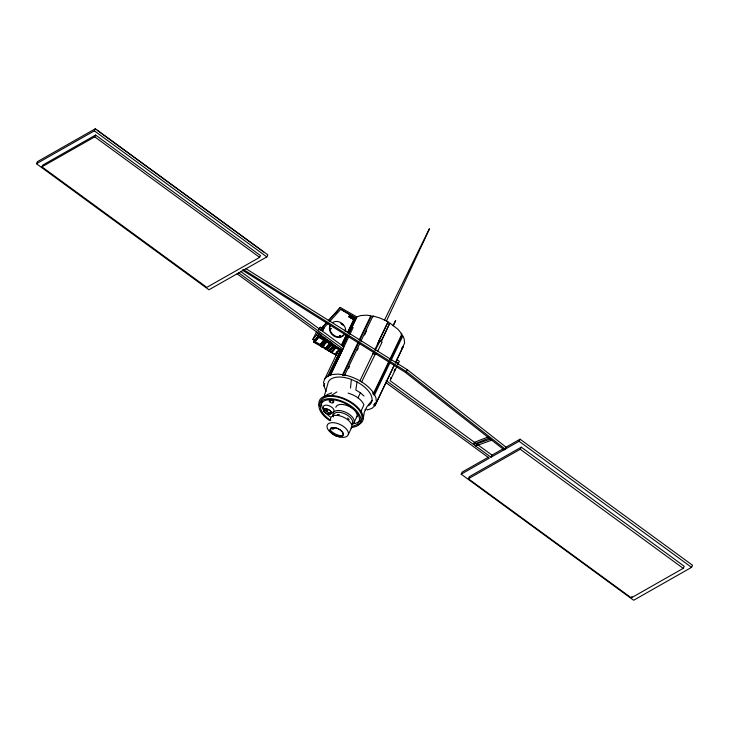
<?xml version="1.0" encoding="UTF-8"?>
<svg xmlns="http://www.w3.org/2000/svg" width="729" height="729" viewBox="0 0 729 729"><rect width="100%" height="100%" fill="white"/><g stroke="black" fill="none" stroke-linecap="round" stroke-linejoin="round"><path stroke-width="1.09" d="M330.483 328.615L331.121 328.825M331.176 328.697L330.574 328.515M340.634 336.042L340.079 335.586L340.653 336.005M340.662 335.96L340.088 335.531M341.126 323.567L341.536 324.113M351.232 315.93C351.442 317.653 350.485 314.135 350.685 316.696L349.619 317.179L350.95 316.915L350.439 317.707L351.651 318.245L350.439 317.707M350.503 388.083L351.36 379.417A23.884 12.375 25.6 0 0 327.777 384.037L324.496 395.318M351.36 379.417L357.046 381.969L355.816 390.042L360.427 392.758L364.026 396.047M363.224 418.838L364.363 412.022L366.769 407.001L372.063 400.403M395.282 369.302L394.671 370.432M398.034 362.714L397.606 363.607M238.766 272.865L342.949 349.009L330.237 375.271L342.785 349.073L340.425 349.902L337.363 352.617L324.815 378.825L323.466 382.452L324.514 385.823L323.794 385.623L324.769 383.591M331.267 344.252L328.542 347.414L327.266 350.084L328.907 351.023L333.417 345.4L334.11 345.801L329.599 351.424L331.139 352.307L335.65 346.685L336.224 347.013L331.713 352.636L335.468 354.786L336.506 352.162L340.261 349.145M336.734 354.303L337.363 352.617M375.025 405.616L373.968 405.151L374.369 404.057L375.426 404.531L394.407 364.919L375.025 405.616L371.963 408.331L367.398 409.953L366.805 409.215M375.426 404.531L376.374 401.989L375.918 397.697L374.569 394.872L390.143 362.368M394.936 369.266L394.717 369.731M393.35 325.763L395.665 320.614M360.983 411.338L363.971 404.704C360.846 398.563 354.467 395.036 348.098 393.104M381.112 341.218L389.851 323.056L398.07 329.399L401.916 334.119L389.751 359.515M381.13 341.783L389.851 323.056M386.37 321.143L429.509 228.924M36.45 163.733L37.443 161.647L95.344 128.751L267.835 254.831L266.832 256.909L208.941 289.805L36.45 163.733L94.351 130.837L95.344 128.751M41.936 166.85L42.792 165.064L95.608 135.056L260.499 255.578L259.642 257.364L206.817 287.372L41.936 166.85L94.761 136.842L95.608 135.056M319.685 333.071L318.281 335.996L314.527 340.343L312.869 339.395L316.605 331.586M312.869 339.395L316.623 335.048L318.026 332.114M318.956 330.164L320.359 327.239L322.027 328.187L321.088 330.137M336.424 355.151L313.497 342.038L314.454 340.033M314.664 342.129L319.029 336.798L314.664 342.129L321.471 346.02M313.497 342.038L318.245 336.525L319.694 333.517M321.134 330.51L323.056 326.501L326.802 322.355M322.683 330.62L324.068 327.731L328.068 323.293M319.913 336.397L321.097 334.164M322.482 331.276L324.332 327.421M324.123 339.705L319.758 345.036L323.84 340.306L325.052 337.773M321.179 346.612L325.69 340.981L321.179 346.612L322.409 347.314L326.92 341.682L328.743 342.73M324.66 340.771L320.578 345.51L321.607 345.719M322.409 347.314L324.195 344.844M325.143 348.881L329.654 343.25L325.143 348.881L325.918 349.319L330.182 343.933M325.918 349.319L327.203 346.639L328.542 347.414M327.266 350.084L331.631 344.762M328.907 351.023L333.417 345.4M329.599 351.424L334.11 345.801M331.139 352.307L335.65 346.685M331.713 352.636L336.224 347.013M335.468 354.786L335.759 354.185M341.591 344.945L346.43 334.839M347.396 332.825L354.923 317.361L340.762 309.26L329.563 321.644M341.372 345.637L346.694 334.529M347.669 332.506L354.923 317.361M336.224 352.754L339.678 349.355L318.746 337.39M328.378 375.927L340.935 349.729L237.08 273.812M342.648 346.576L348.034 335.331M349.018 333.281L356.855 316.924L360.664 315.575L366.414 315.165L370.824 315.721L371.17 316.45L359.971 339.814M330.237 375.271L348.79 336.734M349.765 334.702L353.182 327.576M359.825 343.423L344.744 374.916L345.081 375.635L342.94 375.362L342.594 374.642L358.167 342.138M359.142 340.106L370.824 315.721M342.94 375.362L359.005 341.846M360.8 341.391L372.966 315.994L379.873 318.008L386.662 321.052L388.138 321.981L374.925 349.546M348.489 368.528L349.464 366.496M357.256 350.239L358.221 348.207M364.555 335.003L366.496 330.939M378.743 341.008L387.19 323.375M359.907 380.893L373.968 351.551M377.75 351.168L382.105 342.065L380.183 340.862L375.043 350.603M358.021 397.779L360.427 392.758M348.353 434.448L351.843 427.158M354.166 422.301L357.092 416.213M374.569 394.872L373.549 394.744L372.674 392.904L373.695 393.031L388.776 361.548M373.549 394.744L389.122 362.24M390.097 360.208L401.779 335.832L402.8 335.96L404.139 338.785L404.595 343.077L395.382 362.887M391.118 360.336L402.8 335.96M373.968 405.151L374.943 403.119M395.464 362.96L403.246 346.703L401.715 348.061M396.913 366.414L390.088 380.656L491.993 455.142L503.22 448.763M397.888 364.382L399.355 361.329L396.631 359.342M245.974 268.691L407.247 369.639L406.345 371.535L405.388 372.382L242.31 270.113M405.388 372.382L504.167 449.911L506.026 447.169L520.059 439.195L692.55 565.267L691.557 567.353L633.656 600.249L461.165 474.169L462.168 472.091L488.366 457.201M468.355 478.753L469.348 476.666L521.281 447.169L684.23 566.278L683.237 568.356L631.305 597.862L468.355 478.753L520.278 449.246L521.281 447.169M386.142 380.584L490.991 457.229L491.993 455.142M490.991 457.229L519.066 441.273L520.059 439.195M631.305 597.862L631.97 596.468M342.457 346.612L347.915 335.349M348.909 333.299L356.855 316.924L340.288 307.456L328.296 320.705M384.484 320.131L429.29 228.86M361.63 381.969L374.934 354.759L375.891 353.911M324.815 378.825L327.868 376.109L340.935 349.729M393.013 325.581L395.574 320.569M390.753 378.032L390.462 378.524M349.364 317.133C351.296 315.347 349.574 314.29 348.89 316.814L349.364 317.133L350.412 315.42M351.515 318.4L352.016 317.625C351.032 318.773 354.084 319.393 352.499 318.947L353.529 317.279L354.03 317.552L352.982 319.266M352.389 318.91L352.289 317.671L353.401 317.233L352.153 317.315L352.563 316.687C350.631 315.056 352.417 317.416 351.168 317.926M348.89 316.814L349.911 315.147M351.077 316.632L351.469 316.04M351.032 318.081L352.061 316.413L352.563 316.687M341.555 324.186L341.628 323.521L341.044 323.594M340.589 336.105L340.662 335.458L340.015 335.586M397.724 364.063L398.326 362.796L397.669 363.069M318.482 329.417L320.359 327.239M321.416 328.433L323.339 326.2M340.288 307.456L335.249 313.26L335.823 313.771M340.762 309.26L354.659 317.671M325.553 343.268L326.92 341.682M349.619 317.179L350.822 316.541L350.731 315.657M350.102 317.489L349.756 317.024M352.016 317.625L351.907 318.591M352.153 317.315L352.918 316.915M352.289 317.671L353.529 317.279M354.03 317.552L353.392 317.434M321.298 328.697L326.546 322.901M328.497 320.714L335.531 312.96M335.923 313.452L337.418 311.793M390.389 379.189L391.127 377.64M394.48 370.651L393.979 370.997M388.138 321.981L387.664 322.4L389.377 323.476M377.804 342.967L380.183 340.862M374.086 352.59L373.011 353.547L374.934 354.759M324.068 397.15L327.357 394.58L331.731 392.803M331.267 395.483L336.88 391.938M461.165 474.169L489.314 458.177L385.814 382.534M489.104 438.083L473.449 444.398L474.442 442.321L487.938 437.008M491.756 440.17L475.618 445.984L476.62 443.906L490.526 439.022M327.868 376.109L332.433 374.487L338.183 374.086L342.594 374.642M371.17 316.45L373.312 316.723L372.966 315.994M400.904 333.991L401.916 334.119M344.744 374.916C355.971 377.613 366.869 383.49 373.695 393.031M335.75 435.732L336.68 436.042M350.594 315.812L351.105 316.085M349.774 315.302L350.284 315.575M320.177 336.087L331.741 342.703M321.835 337.5L327.613 340.808M316.623 335.048L318.281 335.996M318.245 336.525L341.181 349.638M325.262 341.874L326.492 342.575M329.226 344.143L329.891 344.525M331.349 345.355L332.989 346.293M333.682 346.694L335.222 347.569M335.796 347.897L339.386 349.947M326.911 347.378L328.879 348.498M314.946 341.527L320.04 344.443M322.838 346.421L325.571 347.988M329.335 350.139L330.027 350.531M331.567 351.414L332.142 351.743M322.692 346.712L327.549 349.492M329.189 350.43L329.882 350.831M331.431 351.715L332.005 352.043M243.14 269.384L406.345 371.535L505.115 449.064M352.79 317.069L353.273 317.388M352.034 318.436L352.517 318.755L352.426 317.516M349.018 316.659L349.501 316.978M97.203 130.318L263.661 251.988M94.351 130.837L266.832 256.909M519.066 441.273L691.557 567.353M94.761 136.842L259.642 257.364M520.278 449.246L683.237 568.356M240.67 271.443L343.915 346.913M407.247 369.639L506.026 447.169M365.074 409.343L365.676 410.072M326.145 391.409L323.794 385.623M330.538 419.94A11.564 5.996 25.6 0 1 342.767 416.842A11.564 5.996 25.6 0 1 351.086 428.524M323.849 408.65A5.786 2.998 25.6 0 1 329.025 405.707A5.786 2.998 25.6 0 1 333.144 412.076M332.214 412.404A5.786 2.998 25.6 0 1 331.048 412.486M341.619 435.878A10.397 5.385 25.6 0 1 330.301 430.219M343.851 335.103A8.484 7.181 40.8 0 1 333.663 335.887A8.484 7.181 40.8 0 1 329.863 325.863M341.892 324.123A8.484 7.181 40.8 0 1 343.432 325.717M345.172 329.581A8.484 7.181 40.8 0 1 345.264 331.595M337.363 414.601A9.021 4.675 25.6 0 1 339.277 414.591M347.569 418.054A9.021 4.675 25.6 0 1 349.1 419.503M330.428 401.606A2.315 1.203 25.6 0 1 330.064 399.519A2.315 1.203 25.6 0 1 333.353 400.731A2.315 1.203 25.6 0 1 332.57 402.399M319.32 406.071A23.884 12.375 25.6 0 1 346.822 399.692A23.884 12.375 25.6 0 1 357.766 424.943M359.597 420.542A21.041 10.899 25.6 0 1 353.975 423.731M330.219 416.833A21.041 10.899 25.6 0 1 326.382 413.543M323.548 410.062A21.041 10.899 25.6 0 1 322.09 401.597M330.838 420.414A21.041 10.899 25.6 0 1 323.876 401.05A21.041 10.899 25.6 0 1 352.964 408.586A21.041 10.899 25.6 0 1 352.836 426.119M357.046 381.969A23.884 12.375 25.6 0 1 368.373 405.707M333.435 416.414A10.397 5.385 25.6 0 1 344.434 413.635A10.397 5.385 25.6 0 1 351.907 424.132M335.823 407.329A11.564 5.996 25.6 0 1 349.382 406.536A11.564 5.996 25.6 0 1 356.326 417.58M333.545 416.952A11.564 5.996 25.6 0 1 345.09 411.994A11.564 5.996 25.6 0 1 351.97 424.642M320.177 402.937A22.553 11.682 25.6 0 1 345.163 399.674A22.553 11.682 25.6 0 1 360.928 421.253M329.863 420.733A22.553 11.682 25.6 0 1 323.521 399.802A22.553 11.682 25.6 0 1 355.533 409.789A22.553 11.682 25.6 0 1 351.123 427.367M331.449 412.45A4.338 2.242 25.6 0 1 326.811 411.867A4.338 2.242 25.6 0 1 324.086 408.513M333.809 427.613A2.415 1.248 25.6 0 1 333.281 429.044A2.415 1.248 25.6 0 1 330.556 428.251M344.252 334.638A8.484 7.181 40.8 0 1 334.064 335.422A8.484 7.181 40.8 0 1 330.264 325.398M332.624 322.528A8.484 7.181 40.8 0 1 341.409 322.993A8.484 7.181 40.8 0 1 345.664 331.13M326.255 410.372L327.603 411.101L326.255 410.372M338.967 436.817L336.169 435.869A11.564 5.996 25.6 0 1 328.733 423.494A11.564 5.996 25.6 0 1 346.867 429.636A11.564 5.996 25.6 0 1 338.967 436.817M324.533 412.049A4.092 2.114 25.6 0 0 330.984 413.407A4.092 2.114 25.6 0 0 326.647 409.005A4.092 2.114 25.6 0 0 324.533 412.049M331.504 432.716A6.989 3.618 25.6 0 0 342.676 435.614A6.989 3.618 25.6 0 0 335.951 427.987A7.153 3.7 25.6 0 0 331.385 432.725A7.153 3.7 25.6 0 0 342.812 435.696A7.153 3.7 25.6 0 0 335.941 427.887A6.989 3.618 25.6 0 0 331.504 432.716M324.359 412.085A4.338 2.242 25.6 0 0 331.203 413.525A4.338 2.242 25.6 0 0 326.601 408.86A4.338 2.242 25.6 0 0 324.359 412.085M329.718 401.834A2.315 1.203 25.6 0 0 333.372 402.608A2.315 1.203 25.6 0 0 330.911 400.121A2.315 1.203 25.6 0 0 329.718 401.834"/></g></svg>
